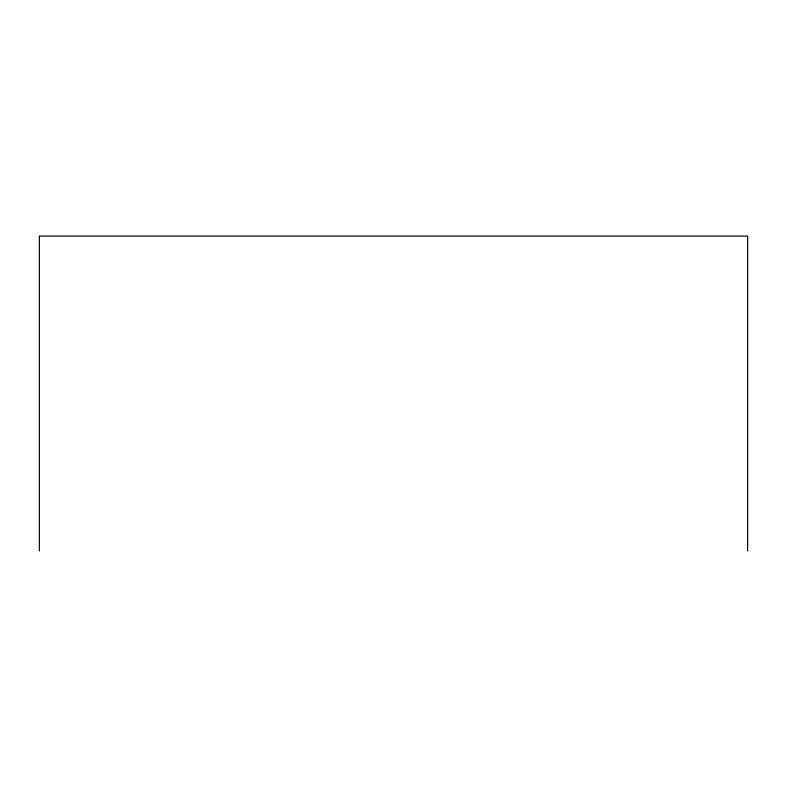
<?xml version="1.0" encoding="UTF-8"?>
<svg xmlns="http://www.w3.org/2000/svg" width="787" height="787" viewBox="0 0 787 787"><rect width="100%" height="100%" fill="white"/><g stroke="black" fill="none" stroke-linecap="round" stroke-linejoin="round"><path stroke-width="1.18" d="M747.65 550.92L747.65 236.08L39.35 236.08L39.35 550.92"/></g></svg>
